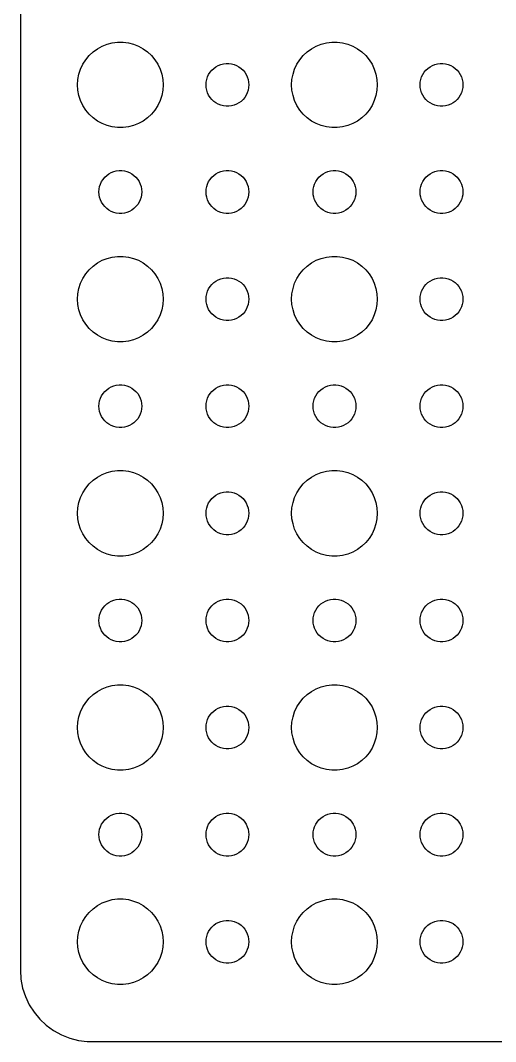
# Model space of a CAD drawing. Extents: x -74 to 74, y -74 to 74.
# Drawn here: x -74.5 to -41.2, y -74.5 to -3 of the extents above; entities that cross this region are included whole.
import ezdxf

# ---------------------------------------------------------------- set-up
doc = ezdxf.new("R2010")
doc.units = 0
doc.layers.get('0').update_dxf_attribs({"linetype": 'CONTINUOUS'})

msp = doc.modelspace()

# ---------------------------------------------------------------- linework, layer by layer
msp.add_lwpolyline([(-74.5, 69.5), (-74.5, -69.5), (-74.4606, -70.1267), (-74.3429, -70.7434), (-74.1489, -71.3406), (-73.8815, -71.9088), (-73.5451, -72.4389), (-73.1448, -72.9227), (-72.6871, -73.3526), (-72.1791, -73.7216), (-71.6289, -74.0241), (-71.0451, -74.2553), (-70.4369, -74.4114), (-69.814, -74.4901), (69.814, -74.4901)])
for points in [[(-67.6884, -10.4941), (-68.0621, -10.4469), (-68.4271, -10.3532), (-68.7773, -10.2145), (-69.1075, -10.033), (-69.4123, -9.81154), (-69.6869, -9.55364), (-69.9271, -9.26336), (-70.1289, -8.94526), (-70.2893, -8.60437), (-70.4057, -8.24607), (-70.4763, -7.876), (-70.5, -7.5), (-70.4763, -7.124), (-70.4057, -6.75393), (-70.2893, -6.39563), (-70.1289, -6.05474), (-69.9271, -5.73664), (-69.6869, -5.44636), (-69.4123, -5.18846), (-69.1075, -4.96702), (-68.7773, -4.78552), (-68.4271, -4.64683), (-68.0621, -4.55314), (-67.6884, -4.50592), (-67.3116, -4.50592), (-66.9379, -4.55314), (-66.5729, -4.64683), (-66.2227, -4.78552), (-65.8925, -4.96702), (-65.5877, -5.18846), (-65.3131, -5.44636), (-65.0729, -5.73664), (-64.8711, -6.05474), (-64.7107, -6.39563), (-64.5943, -6.75393), (-64.5237, -7.124), (-64.5, -7.5), (-64.5237, -7.876), (-64.5943, -8.24607), (-64.7107, -8.60437), (-64.8711, -8.94526), (-65.0729, -9.26336), (-65.3131, -9.55364), (-65.5877, -9.81154), (-65.8925, -10.033), (-66.2227, -10.2145), (-66.5729, -10.3532), (-66.9379, -10.4469), (-67.3116, -10.4941)], [(-52.6884, -10.4941), (-53.0621, -10.4469), (-53.4271, -10.3532), (-53.7773, -10.2145), (-54.1075, -10.033), (-54.4123, -9.81154), (-54.6869, -9.55364), (-54.9271, -9.26336), (-55.1289, -8.94526), (-55.2893, -8.60437), (-55.4057, -8.24607), (-55.4763, -7.876), (-55.5, -7.5), (-55.4763, -7.124), (-55.4057, -6.75393), (-55.2893, -6.39563), (-55.1289, -6.05474), (-54.9271, -5.73664), (-54.6869, -5.44636), (-54.4123, -5.18846), (-54.1075, -4.96702), (-53.7773, -4.78552), (-53.4271, -4.64683), (-53.0621, -4.55314), (-52.6884, -4.50592), (-52.3116, -4.50592), (-51.9379, -4.55314), (-51.5729, -4.64683), (-51.2227, -4.78552), (-50.8925, -4.96702), (-50.5877, -5.18846), (-50.3131, -5.44636), (-50.0729, -5.73664), (-49.8711, -6.05474), (-49.7107, -6.39563), (-49.5943, -6.75393), (-49.5237, -7.124), (-49.5, -7.5), (-49.5237, -7.876), (-49.5943, -8.24607), (-49.7107, -8.60437), (-49.8711, -8.94526), (-50.0729, -9.26336), (-50.3131, -9.55364), (-50.5877, -9.81154), (-50.8925, -10.033), (-51.2227, -10.2145), (-51.5729, -10.3532), (-51.9379, -10.4469), (-52.3116, -10.4941)], [(-60.0942, -8.99704), (-60.2811, -8.97343), (-60.4635, -8.92658), (-60.6387, -8.85724), (-60.8037, -8.76649), (-60.9561, -8.65577), (-61.0935, -8.52682), (-61.2135, -8.38168), (-61.3145, -8.22263), (-61.3947, -8.05219), (-61.4529, -7.87303), (-61.4882, -7.688), (-61.5, -7.5), (-61.4882, -7.312), (-61.4529, -7.12697), (-61.3947, -6.94781), (-61.3145, -6.77737), (-61.2135, -6.61832), (-61.0935, -6.47318), (-60.9561, -6.34423), (-60.8037, -6.23351), (-60.6387, -6.14276), (-60.4635, -6.07342), (-60.2811, -6.02657), (-60.0942, -6.00296), (-59.9058, -6.00296), (-59.7189, -6.02657), (-59.5365, -6.07342), (-59.3613, -6.14276), (-59.1963, -6.23351), (-59.0439, -6.34423), (-58.9065, -6.47318), (-58.7865, -6.61832), (-58.6855, -6.77737), (-58.6053, -6.94781), (-58.5471, -7.12697), (-58.5118, -7.312), (-58.5, -7.5), (-58.5118, -7.688), (-58.5471, -7.87303), (-58.6053, -8.05219), (-58.6855, -8.22263), (-58.7865, -8.38168), (-58.9065, -8.52682), (-59.0439, -8.65577), (-59.1963, -8.76649), (-59.3613, -8.85724), (-59.5365, -8.92658), (-59.7189, -8.97343), (-59.9058, -8.99704)], [(-45.0942, -8.99704), (-45.2811, -8.97343), (-45.4635, -8.92658), (-45.6387, -8.85724), (-45.8037, -8.76649), (-45.9561, -8.65577), (-46.0935, -8.52682), (-46.2135, -8.38168), (-46.3145, -8.22263), (-46.3947, -8.05219), (-46.4529, -7.87303), (-46.4882, -7.688), (-46.5, -7.5), (-46.4882, -7.312), (-46.4529, -7.12697), (-46.3947, -6.94781), (-46.3145, -6.77737), (-46.2135, -6.61832), (-46.0935, -6.47318), (-45.9561, -6.34423), (-45.8037, -6.23351), (-45.6387, -6.14276), (-45.4635, -6.07342), (-45.2811, -6.02657), (-45.0942, -6.00296), (-44.9058, -6.00296), (-44.7189, -6.02657), (-44.5365, -6.07342), (-44.3613, -6.14276), (-44.1963, -6.23351), (-44.0439, -6.34423), (-43.9065, -6.47318), (-43.7865, -6.61832), (-43.6855, -6.77737), (-43.6053, -6.94781), (-43.5471, -7.12697), (-43.5118, -7.312), (-43.5, -7.5), (-43.5118, -7.688), (-43.5471, -7.87303), (-43.6053, -8.05219), (-43.6855, -8.22263), (-43.7865, -8.38168), (-43.9065, -8.52682), (-44.0439, -8.65577), (-44.1963, -8.76649), (-44.3613, -8.85724), (-44.5365, -8.92658), (-44.7189, -8.97343), (-44.9058, -8.99704)], [(-67.5942, -16.497), (-67.7811, -16.4734), (-67.9635, -16.4266), (-68.1387, -16.3572), (-68.3037, -16.2665), (-68.4561, -16.1558), (-68.5935, -16.0268), (-68.7135, -15.8817), (-68.8145, -15.7226), (-68.8947, -15.5522), (-68.9529, -15.373), (-68.9882, -15.188), (-69, -15), (-68.9882, -14.812), (-68.9529, -14.627), (-68.8947, -14.4478), (-68.8145, -14.2774), (-68.7135, -14.1183), (-68.5935, -13.9732), (-68.4561, -13.8442), (-68.3037, -13.7335), (-68.1387, -13.6428), (-67.9635, -13.5734), (-67.7811, -13.5266), (-67.5942, -13.503), (-67.4058, -13.503), (-67.2189, -13.5266), (-67.0365, -13.5734), (-66.8613, -13.6428), (-66.6963, -13.7335), (-66.5439, -13.8442), (-66.4065, -13.9732), (-66.2865, -14.1183), (-66.1855, -14.2774), (-66.1053, -14.4478), (-66.0471, -14.627), (-66.0118, -14.812), (-66, -15), (-66.0118, -15.188), (-66.0471, -15.373), (-66.1053, -15.5522), (-66.1855, -15.7226), (-66.2865, -15.8817), (-66.4065, -16.0268), (-66.5439, -16.1558), (-66.6963, -16.2665), (-66.8613, -16.3572), (-67.0365, -16.4266), (-67.2189, -16.4734), (-67.4058, -16.497)], [(-60.0942, -16.497), (-60.2811, -16.4734), (-60.4635, -16.4266), (-60.6387, -16.3572), (-60.8037, -16.2665), (-60.9561, -16.1558), (-61.0935, -16.0268), (-61.2135, -15.8817), (-61.3145, -15.7226), (-61.3947, -15.5522), (-61.4529, -15.373), (-61.4882, -15.188), (-61.5, -15), (-61.4882, -14.812), (-61.4529, -14.627), (-61.3947, -14.4478), (-61.3145, -14.2774), (-61.2135, -14.1183), (-61.0935, -13.9732), (-60.9561, -13.8442), (-60.8037, -13.7335), (-60.6387, -13.6428), (-60.4635, -13.5734), (-60.2811, -13.5266), (-60.0942, -13.503), (-59.9058, -13.503), (-59.7189, -13.5266), (-59.5365, -13.5734), (-59.3613, -13.6428), (-59.1963, -13.7335), (-59.0439, -13.8442), (-58.9065, -13.9732), (-58.7865, -14.1183), (-58.6855, -14.2774), (-58.6053, -14.4478), (-58.5471, -14.627), (-58.5118, -14.812), (-58.5, -15), (-58.5118, -15.188), (-58.5471, -15.373), (-58.6053, -15.5522), (-58.6855, -15.7226), (-58.7865, -15.8817), (-58.9065, -16.0268), (-59.0439, -16.1558), (-59.1963, -16.2665), (-59.3613, -16.3572), (-59.5365, -16.4266), (-59.7189, -16.4734), (-59.9058, -16.497)], [(-52.5942, -16.497), (-52.7811, -16.4734), (-52.9635, -16.4266), (-53.1387, -16.3572), (-53.3037, -16.2665), (-53.4561, -16.1558), (-53.5935, -16.0268), (-53.7135, -15.8817), (-53.8145, -15.7226), (-53.8947, -15.5522), (-53.9529, -15.373), (-53.9882, -15.188), (-54, -15), (-53.9882, -14.812), (-53.9529, -14.627), (-53.8947, -14.4478), (-53.8145, -14.2774), (-53.7135, -14.1183), (-53.5935, -13.9732), (-53.4561, -13.8442), (-53.3037, -13.7335), (-53.1387, -13.6428), (-52.9635, -13.5734), (-52.7811, -13.5266), (-52.5942, -13.503), (-52.4058, -13.503), (-52.2189, -13.5266), (-52.0365, -13.5734), (-51.8613, -13.6428), (-51.6963, -13.7335), (-51.5439, -13.8442), (-51.4065, -13.9732), (-51.2865, -14.1183), (-51.1855, -14.2774), (-51.1053, -14.4478), (-51.0471, -14.627), (-51.0118, -14.812), (-51, -15), (-51.0118, -15.188), (-51.0471, -15.373), (-51.1053, -15.5522), (-51.1855, -15.7226), (-51.2865, -15.8817), (-51.4065, -16.0268), (-51.5439, -16.1558), (-51.6963, -16.2665), (-51.8613, -16.3572), (-52.0365, -16.4266), (-52.2189, -16.4734), (-52.4058, -16.497)], [(-45.0942, -16.497), (-45.2811, -16.4734), (-45.4635, -16.4266), (-45.6387, -16.3572), (-45.8037, -16.2665), (-45.9561, -16.1558), (-46.0935, -16.0268), (-46.2135, -15.8817), (-46.3145, -15.7226), (-46.3947, -15.5522), (-46.4529, -15.373), (-46.4882, -15.188), (-46.5, -15), (-46.4882, -14.812), (-46.4529, -14.627), (-46.3947, -14.4478), (-46.3145, -14.2774), (-46.2135, -14.1183), (-46.0935, -13.9732), (-45.9561, -13.8442), (-45.8037, -13.7335), (-45.6387, -13.6428), (-45.4635, -13.5734), (-45.2811, -13.5266), (-45.0942, -13.503), (-44.9058, -13.503), (-44.7189, -13.5266), (-44.5365, -13.5734), (-44.3613, -13.6428), (-44.1963, -13.7335), (-44.0439, -13.8442), (-43.9065, -13.9732), (-43.7865, -14.1183), (-43.6855, -14.2774), (-43.6053, -14.4478), (-43.5471, -14.627), (-43.5118, -14.812), (-43.5, -15), (-43.5118, -15.188), (-43.5471, -15.373), (-43.6053, -15.5522), (-43.6855, -15.7226), (-43.7865, -15.8817), (-43.9065, -16.0268), (-44.0439, -16.1558), (-44.1963, -16.2665), (-44.3613, -16.3572), (-44.5365, -16.4266), (-44.7189, -16.4734), (-44.9058, -16.497)], [(-67.6884, -25.4941), (-68.0621, -25.4469), (-68.4271, -25.3532), (-68.7773, -25.2145), (-69.1075, -25.033), (-69.4123, -24.8115), (-69.6869, -24.5536), (-69.9271, -24.2634), (-70.1289, -23.9453), (-70.2893, -23.6044), (-70.4057, -23.2461), (-70.4763, -22.876), (-70.5, -22.5), (-70.4763, -22.124), (-70.4057, -21.7539), (-70.2893, -21.3956), (-70.1289, -21.0547), (-69.9271, -20.7366), (-69.6869, -20.4464), (-69.4123, -20.1885), (-69.1075, -19.967), (-68.7773, -19.7855), (-68.4271, -19.6468), (-68.0621, -19.5531), (-67.6884, -19.5059), (-67.3116, -19.5059), (-66.9379, -19.5531), (-66.5729, -19.6468), (-66.2227, -19.7855), (-65.8925, -19.967), (-65.5877, -20.1885), (-65.3131, -20.4464), (-65.0729, -20.7366), (-64.8711, -21.0547), (-64.7107, -21.3956), (-64.5943, -21.7539), (-64.5237, -22.124), (-64.5, -22.5), (-64.5237, -22.876), (-64.5943, -23.2461), (-64.7107, -23.6044), (-64.8711, -23.9453), (-65.0729, -24.2634), (-65.3131, -24.5536), (-65.5877, -24.8115), (-65.8925, -25.033), (-66.2227, -25.2145), (-66.5729, -25.3532), (-66.9379, -25.4469), (-67.3116, -25.4941)], [(-52.6884, -25.4941), (-53.0621, -25.4469), (-53.4271, -25.3532), (-53.7773, -25.2145), (-54.1075, -25.033), (-54.4123, -24.8115), (-54.6869, -24.5536), (-54.9271, -24.2634), (-55.1289, -23.9453), (-55.2893, -23.6044), (-55.4057, -23.2461), (-55.4763, -22.876), (-55.5, -22.5), (-55.4763, -22.124), (-55.4057, -21.7539), (-55.2893, -21.3956), (-55.1289, -21.0547), (-54.9271, -20.7366), (-54.6869, -20.4464), (-54.4123, -20.1885), (-54.1075, -19.967), (-53.7773, -19.7855), (-53.4271, -19.6468), (-53.0621, -19.5531), (-52.6884, -19.5059), (-52.3116, -19.5059), (-51.9379, -19.5531), (-51.5729, -19.6468), (-51.2227, -19.7855), (-50.8925, -19.967), (-50.5877, -20.1885), (-50.3131, -20.4464), (-50.0729, -20.7366), (-49.8711, -21.0547), (-49.7107, -21.3956), (-49.5943, -21.7539), (-49.5237, -22.124), (-49.5, -22.5), (-49.5237, -22.876), (-49.5943, -23.2461), (-49.7107, -23.6044), (-49.8711, -23.9453), (-50.0729, -24.2634), (-50.3131, -24.5536), (-50.5877, -24.8115), (-50.8925, -25.033), (-51.2227, -25.2145), (-51.5729, -25.3532), (-51.9379, -25.4469), (-52.3116, -25.4941)], [(-60.0942, -23.997), (-60.2811, -23.9734), (-60.4635, -23.9266), (-60.6387, -23.8572), (-60.8037, -23.7665), (-60.9561, -23.6558), (-61.0935, -23.5268), (-61.2135, -23.3817), (-61.3145, -23.2226), (-61.3947, -23.0522), (-61.4529, -22.873), (-61.4882, -22.688), (-61.5, -22.5), (-61.4882, -22.312), (-61.4529, -22.127), (-61.3947, -21.9478), (-61.3145, -21.7774), (-61.2135, -21.6183), (-61.0935, -21.4732), (-60.9561, -21.3442), (-60.8037, -21.2335), (-60.6387, -21.1428), (-60.4635, -21.0734), (-60.2811, -21.0266), (-60.0942, -21.003), (-59.9058, -21.003), (-59.7189, -21.0266), (-59.5365, -21.0734), (-59.3613, -21.1428), (-59.1963, -21.2335), (-59.0439, -21.3442), (-58.9065, -21.4732), (-58.7865, -21.6183), (-58.6855, -21.7774), (-58.6053, -21.9478), (-58.5471, -22.127), (-58.5118, -22.312), (-58.5, -22.5), (-58.5118, -22.688), (-58.5471, -22.873), (-58.6053, -23.0522), (-58.6855, -23.2226), (-58.7865, -23.3817), (-58.9065, -23.5268), (-59.0439, -23.6558), (-59.1963, -23.7665), (-59.3613, -23.8572), (-59.5365, -23.9266), (-59.7189, -23.9734), (-59.9058, -23.997)], [(-45.0942, -23.997), (-45.2811, -23.9734), (-45.4635, -23.9266), (-45.6387, -23.8572), (-45.8037, -23.7665), (-45.9561, -23.6558), (-46.0935, -23.5268), (-46.2135, -23.3817), (-46.3145, -23.2226), (-46.3947, -23.0522), (-46.4529, -22.873), (-46.4882, -22.688), (-46.5, -22.5), (-46.4882, -22.312), (-46.4529, -22.127), (-46.3947, -21.9478), (-46.3145, -21.7774), (-46.2135, -21.6183), (-46.0935, -21.4732), (-45.9561, -21.3442), (-45.8037, -21.2335), (-45.6387, -21.1428), (-45.4635, -21.0734), (-45.2811, -21.0266), (-45.0942, -21.003), (-44.9058, -21.003), (-44.7189, -21.0266), (-44.5365, -21.0734), (-44.3613, -21.1428), (-44.1963, -21.2335), (-44.0439, -21.3442), (-43.9065, -21.4732), (-43.7865, -21.6183), (-43.6855, -21.7774), (-43.6053, -21.9478), (-43.5471, -22.127), (-43.5118, -22.312), (-43.5, -22.5), (-43.5118, -22.688), (-43.5471, -22.873), (-43.6053, -23.0522), (-43.6855, -23.2226), (-43.7865, -23.3817), (-43.9065, -23.5268), (-44.0439, -23.6558), (-44.1963, -23.7665), (-44.3613, -23.8572), (-44.5365, -23.9266), (-44.7189, -23.9734), (-44.9058, -23.997)], [(-67.5942, -31.497), (-67.7811, -31.4734), (-67.9635, -31.4266), (-68.1387, -31.3572), (-68.3037, -31.2665), (-68.4561, -31.1558), (-68.5935, -31.0268), (-68.7135, -30.8817), (-68.8145, -30.7226), (-68.8947, -30.5522), (-68.9529, -30.373), (-68.9882, -30.188), (-69, -30), (-68.9882, -29.812), (-68.9529, -29.627), (-68.8947, -29.4478), (-68.8145, -29.2774), (-68.7135, -29.1183), (-68.5935, -28.9732), (-68.4561, -28.8442), (-68.3037, -28.7335), (-68.1387, -28.6428), (-67.9635, -28.5734), (-67.7811, -28.5266), (-67.5942, -28.503), (-67.4058, -28.503), (-67.2189, -28.5266), (-67.0365, -28.5734), (-66.8613, -28.6428), (-66.6963, -28.7335), (-66.5439, -28.8442), (-66.4065, -28.9732), (-66.2865, -29.1183), (-66.1855, -29.2774), (-66.1053, -29.4478), (-66.0471, -29.627), (-66.0118, -29.812), (-66, -30), (-66.0118, -30.188), (-66.0471, -30.373), (-66.1053, -30.5522), (-66.1855, -30.7226), (-66.2865, -30.8817), (-66.4065, -31.0268), (-66.5439, -31.1558), (-66.6963, -31.2665), (-66.8613, -31.3572), (-67.0365, -31.4266), (-67.2189, -31.4734), (-67.4058, -31.497)], [(-60.0942, -31.497), (-60.2811, -31.4734), (-60.4635, -31.4266), (-60.6387, -31.3572), (-60.8037, -31.2665), (-60.9561, -31.1558), (-61.0935, -31.0268), (-61.2135, -30.8817), (-61.3145, -30.7226), (-61.3947, -30.5522), (-61.4529, -30.373), (-61.4882, -30.188), (-61.5, -30), (-61.4882, -29.812), (-61.4529, -29.627), (-61.3947, -29.4478), (-61.3145, -29.2774), (-61.2135, -29.1183), (-61.0935, -28.9732), (-60.9561, -28.8442), (-60.8037, -28.7335), (-60.6387, -28.6428), (-60.4635, -28.5734), (-60.2811, -28.5266), (-60.0942, -28.503), (-59.9058, -28.503), (-59.7189, -28.5266), (-59.5365, -28.5734), (-59.3613, -28.6428), (-59.1963, -28.7335), (-59.0439, -28.8442), (-58.9065, -28.9732), (-58.7865, -29.1183), (-58.6855, -29.2774), (-58.6053, -29.4478), (-58.5471, -29.627), (-58.5118, -29.812), (-58.5, -30), (-58.5118, -30.188), (-58.5471, -30.373), (-58.6053, -30.5522), (-58.6855, -30.7226), (-58.7865, -30.8817), (-58.9065, -31.0268), (-59.0439, -31.1558), (-59.1963, -31.2665), (-59.3613, -31.3572), (-59.5365, -31.4266), (-59.7189, -31.4734), (-59.9058, -31.497)], [(-52.5942, -31.497), (-52.7811, -31.4734), (-52.9635, -31.4266), (-53.1387, -31.3572), (-53.3037, -31.2665), (-53.4561, -31.1558), (-53.5935, -31.0268), (-53.7135, -30.8817), (-53.8145, -30.7226), (-53.8947, -30.5522), (-53.9529, -30.373), (-53.9882, -30.188), (-54, -30), (-53.9882, -29.812), (-53.9529, -29.627), (-53.8947, -29.4478), (-53.8145, -29.2774), (-53.7135, -29.1183), (-53.5935, -28.9732), (-53.4561, -28.8442), (-53.3037, -28.7335), (-53.1387, -28.6428), (-52.9635, -28.5734), (-52.7811, -28.5266), (-52.5942, -28.503), (-52.4058, -28.503), (-52.2189, -28.5266), (-52.0365, -28.5734), (-51.8613, -28.6428), (-51.6963, -28.7335), (-51.5439, -28.8442), (-51.4065, -28.9732), (-51.2865, -29.1183), (-51.1855, -29.2774), (-51.1053, -29.4478), (-51.0471, -29.627), (-51.0118, -29.812), (-51, -30), (-51.0118, -30.188), (-51.0471, -30.373), (-51.1053, -30.5522), (-51.1855, -30.7226), (-51.2865, -30.8817), (-51.4065, -31.0268), (-51.5439, -31.1558), (-51.6963, -31.2665), (-51.8613, -31.3572), (-52.0365, -31.4266), (-52.2189, -31.4734), (-52.4058, -31.497)], [(-45.0942, -31.497), (-45.2811, -31.4734), (-45.4635, -31.4266), (-45.6387, -31.3572), (-45.8037, -31.2665), (-45.9561, -31.1558), (-46.0935, -31.0268), (-46.2135, -30.8817), (-46.3145, -30.7226), (-46.3947, -30.5522), (-46.4529, -30.373), (-46.4882, -30.188), (-46.5, -30), (-46.4882, -29.812), (-46.4529, -29.627), (-46.3947, -29.4478), (-46.3145, -29.2774), (-46.2135, -29.1183), (-46.0935, -28.9732), (-45.9561, -28.8442), (-45.8037, -28.7335), (-45.6387, -28.6428), (-45.4635, -28.5734), (-45.2811, -28.5266), (-45.0942, -28.503), (-44.9058, -28.503), (-44.7189, -28.5266), (-44.5365, -28.5734), (-44.3613, -28.6428), (-44.1963, -28.7335), (-44.0439, -28.8442), (-43.9065, -28.9732), (-43.7865, -29.1183), (-43.6855, -29.2774), (-43.6053, -29.4478), (-43.5471, -29.627), (-43.5118, -29.812), (-43.5, -30), (-43.5118, -30.188), (-43.5471, -30.373), (-43.6053, -30.5522), (-43.6855, -30.7226), (-43.7865, -30.8817), (-43.9065, -31.0268), (-44.0439, -31.1558), (-44.1963, -31.2665), (-44.3613, -31.3572), (-44.5365, -31.4266), (-44.7189, -31.4734), (-44.9058, -31.497)], [(-67.6884, -40.4941), (-68.0621, -40.4469), (-68.4271, -40.3532), (-68.7773, -40.2145), (-69.1075, -40.033), (-69.4123, -39.8115), (-69.6869, -39.5536), (-69.9271, -39.2634), (-70.1289, -38.9453), (-70.2893, -38.6044), (-70.4057, -38.2461), (-70.4763, -37.876), (-70.5, -37.5), (-70.4763, -37.124), (-70.4057, -36.7539), (-70.2893, -36.3956), (-70.1289, -36.0547), (-69.9271, -35.7366), (-69.6869, -35.4464), (-69.4123, -35.1885), (-69.1075, -34.967), (-68.7773, -34.7855), (-68.4271, -34.6468), (-68.0621, -34.5531), (-67.6884, -34.5059), (-67.3116, -34.5059), (-66.9379, -34.5531), (-66.5729, -34.6468), (-66.2227, -34.7855), (-65.8925, -34.967), (-65.5877, -35.1885), (-65.3131, -35.4464), (-65.0729, -35.7366), (-64.8711, -36.0547), (-64.7107, -36.3956), (-64.5943, -36.7539), (-64.5237, -37.124), (-64.5, -37.5), (-64.5237, -37.876), (-64.5943, -38.2461), (-64.7107, -38.6044), (-64.8711, -38.9453), (-65.0729, -39.2634), (-65.3131, -39.5536), (-65.5877, -39.8115), (-65.8925, -40.033), (-66.2227, -40.2145), (-66.5729, -40.3532), (-66.9379, -40.4469), (-67.3116, -40.4941)], [(-52.6884, -40.4941), (-53.0621, -40.4469), (-53.4271, -40.3532), (-53.7773, -40.2145), (-54.1075, -40.033), (-54.4123, -39.8115), (-54.6869, -39.5536), (-54.9271, -39.2634), (-55.1289, -38.9453), (-55.2893, -38.6044), (-55.4057, -38.2461), (-55.4763, -37.876), (-55.5, -37.5), (-55.4763, -37.124), (-55.4057, -36.7539), (-55.2893, -36.3956), (-55.1289, -36.0547), (-54.9271, -35.7366), (-54.6869, -35.4464), (-54.4123, -35.1885), (-54.1075, -34.967), (-53.7773, -34.7855), (-53.4271, -34.6468), (-53.0621, -34.5531), (-52.6884, -34.5059), (-52.3116, -34.5059), (-51.9379, -34.5531), (-51.5729, -34.6468), (-51.2227, -34.7855), (-50.8925, -34.967), (-50.5877, -35.1885), (-50.3131, -35.4464), (-50.0729, -35.7366), (-49.8711, -36.0547), (-49.7107, -36.3956), (-49.5943, -36.7539), (-49.5237, -37.124), (-49.5, -37.5), (-49.5237, -37.876), (-49.5943, -38.2461), (-49.7107, -38.6044), (-49.8711, -38.9453), (-50.0729, -39.2634), (-50.3131, -39.5536), (-50.5877, -39.8115), (-50.8925, -40.033), (-51.2227, -40.2145), (-51.5729, -40.3532), (-51.9379, -40.4469), (-52.3116, -40.4941)], [(-60.0942, -38.997), (-60.2811, -38.9734), (-60.4635, -38.9266), (-60.6387, -38.8572), (-60.8037, -38.7665), (-60.9561, -38.6558), (-61.0935, -38.5268), (-61.2135, -38.3817), (-61.3145, -38.2226), (-61.3947, -38.0522), (-61.4529, -37.873), (-61.4882, -37.688), (-61.5, -37.5), (-61.4882, -37.312), (-61.4529, -37.127), (-61.3947, -36.9478), (-61.3145, -36.7774), (-61.2135, -36.6183), (-61.0935, -36.4732), (-60.9561, -36.3442), (-60.8037, -36.2335), (-60.6387, -36.1428), (-60.4635, -36.0734), (-60.2811, -36.0266), (-60.0942, -36.003), (-59.9058, -36.003), (-59.7189, -36.0266), (-59.5365, -36.0734), (-59.3613, -36.1428), (-59.1963, -36.2335), (-59.0439, -36.3442), (-58.9065, -36.4732), (-58.7865, -36.6183), (-58.6855, -36.7774), (-58.6053, -36.9478), (-58.5471, -37.127), (-58.5118, -37.312), (-58.5, -37.5), (-58.5118, -37.688), (-58.5471, -37.873), (-58.6053, -38.0522), (-58.6855, -38.2226), (-58.7865, -38.3817), (-58.9065, -38.5268), (-59.0439, -38.6558), (-59.1963, -38.7665), (-59.3613, -38.8572), (-59.5365, -38.9266), (-59.7189, -38.9734), (-59.9058, -38.997)], [(-45.0942, -38.997), (-45.2811, -38.9734), (-45.4635, -38.9266), (-45.6387, -38.8572), (-45.8037, -38.7665), (-45.9561, -38.6558), (-46.0935, -38.5268), (-46.2135, -38.3817), (-46.3145, -38.2226), (-46.3947, -38.0522), (-46.4529, -37.873), (-46.4882, -37.688), (-46.5, -37.5), (-46.4882, -37.312), (-46.4529, -37.127), (-46.3947, -36.9478), (-46.3145, -36.7774), (-46.2135, -36.6183), (-46.0935, -36.4732), (-45.9561, -36.3442), (-45.8037, -36.2335), (-45.6387, -36.1428), (-45.4635, -36.0734), (-45.2811, -36.0266), (-45.0942, -36.003), (-44.9058, -36.003), (-44.7189, -36.0266), (-44.5365, -36.0734), (-44.3613, -36.1428), (-44.1963, -36.2335), (-44.0439, -36.3442), (-43.9065, -36.4732), (-43.7865, -36.6183), (-43.6855, -36.7774), (-43.6053, -36.9478), (-43.5471, -37.127), (-43.5118, -37.312), (-43.5, -37.5), (-43.5118, -37.688), (-43.5471, -37.873), (-43.6053, -38.0522), (-43.6855, -38.2226), (-43.7865, -38.3817), (-43.9065, -38.5268), (-44.0439, -38.6558), (-44.1963, -38.7665), (-44.3613, -38.8572), (-44.5365, -38.9266), (-44.7189, -38.9734), (-44.9058, -38.997)], [(-67.5942, -46.497), (-67.7811, -46.4734), (-67.9635, -46.4266), (-68.1387, -46.3572), (-68.3037, -46.2665), (-68.4561, -46.1558), (-68.5935, -46.0268), (-68.7135, -45.8817), (-68.8145, -45.7226), (-68.8947, -45.5522), (-68.9529, -45.373), (-68.9882, -45.188), (-69, -45), (-68.9882, -44.812), (-68.9529, -44.627), (-68.8947, -44.4478), (-68.8145, -44.2774), (-68.7135, -44.1183), (-68.5935, -43.9732), (-68.4561, -43.8442), (-68.3037, -43.7335), (-68.1387, -43.6428), (-67.9635, -43.5734), (-67.7811, -43.5266), (-67.5942, -43.503), (-67.4058, -43.503), (-67.2189, -43.5266), (-67.0365, -43.5734), (-66.8613, -43.6428), (-66.6963, -43.7335), (-66.5439, -43.8442), (-66.4065, -43.9732), (-66.2865, -44.1183), (-66.1855, -44.2774), (-66.1053, -44.4478), (-66.0471, -44.627), (-66.0118, -44.812), (-66, -45), (-66.0118, -45.188), (-66.0471, -45.373), (-66.1053, -45.5522), (-66.1855, -45.7226), (-66.2865, -45.8817), (-66.4065, -46.0268), (-66.5439, -46.1558), (-66.6963, -46.2665), (-66.8613, -46.3572), (-67.0365, -46.4266), (-67.2189, -46.4734), (-67.4058, -46.497)], [(-60.0942, -46.497), (-60.2811, -46.4734), (-60.4635, -46.4266), (-60.6387, -46.3572), (-60.8037, -46.2665), (-60.9561, -46.1558), (-61.0935, -46.0268), (-61.2135, -45.8817), (-61.3145, -45.7226), (-61.3947, -45.5522), (-61.4529, -45.373), (-61.4882, -45.188), (-61.5, -45), (-61.4882, -44.812), (-61.4529, -44.627), (-61.3947, -44.4478), (-61.3145, -44.2774), (-61.2135, -44.1183), (-61.0935, -43.9732), (-60.9561, -43.8442), (-60.8037, -43.7335), (-60.6387, -43.6428), (-60.4635, -43.5734), (-60.2811, -43.5266), (-60.0942, -43.503), (-59.9058, -43.503), (-59.7189, -43.5266), (-59.5365, -43.5734), (-59.3613, -43.6428), (-59.1963, -43.7335), (-59.0439, -43.8442), (-58.9065, -43.9732), (-58.7865, -44.1183), (-58.6855, -44.2774), (-58.6053, -44.4478), (-58.5471, -44.627), (-58.5118, -44.812), (-58.5, -45), (-58.5118, -45.188), (-58.5471, -45.373), (-58.6053, -45.5522), (-58.6855, -45.7226), (-58.7865, -45.8817), (-58.9065, -46.0268), (-59.0439, -46.1558), (-59.1963, -46.2665), (-59.3613, -46.3572), (-59.5365, -46.4266), (-59.7189, -46.4734), (-59.9058, -46.497)], [(-52.5942, -46.497), (-52.7811, -46.4734), (-52.9635, -46.4266), (-53.1387, -46.3572), (-53.3037, -46.2665), (-53.4561, -46.1558), (-53.5935, -46.0268), (-53.7135, -45.8817), (-53.8145, -45.7226), (-53.8947, -45.5522), (-53.9529, -45.373), (-53.9882, -45.188), (-54, -45), (-53.9882, -44.812), (-53.9529, -44.627), (-53.8947, -44.4478), (-53.8145, -44.2774), (-53.7135, -44.1183), (-53.5935, -43.9732), (-53.4561, -43.8442), (-53.3037, -43.7335), (-53.1387, -43.6428), (-52.9635, -43.5734), (-52.7811, -43.5266), (-52.5942, -43.503), (-52.4058, -43.503), (-52.2189, -43.5266), (-52.0365, -43.5734), (-51.8613, -43.6428), (-51.6963, -43.7335), (-51.5439, -43.8442), (-51.4065, -43.9732), (-51.2865, -44.1183), (-51.1855, -44.2774), (-51.1053, -44.4478), (-51.0471, -44.627), (-51.0118, -44.812), (-51, -45), (-51.0118, -45.188), (-51.0471, -45.373), (-51.1053, -45.5522), (-51.1855, -45.7226), (-51.2865, -45.8817), (-51.4065, -46.0268), (-51.5439, -46.1558), (-51.6963, -46.2665), (-51.8613, -46.3572), (-52.0365, -46.4266), (-52.2189, -46.4734), (-52.4058, -46.497)], [(-45.0942, -46.497), (-45.2811, -46.4734), (-45.4635, -46.4266), (-45.6387, -46.3572), (-45.8037, -46.2665), (-45.9561, -46.1558), (-46.0935, -46.0268), (-46.2135, -45.8817), (-46.3145, -45.7226), (-46.3947, -45.5522), (-46.4529, -45.373), (-46.4882, -45.188), (-46.5, -45), (-46.4882, -44.812), (-46.4529, -44.627), (-46.3947, -44.4478), (-46.3145, -44.2774), (-46.2135, -44.1183), (-46.0935, -43.9732), (-45.9561, -43.8442), (-45.8037, -43.7335), (-45.6387, -43.6428), (-45.4635, -43.5734), (-45.2811, -43.5266), (-45.0942, -43.503), (-44.9058, -43.503), (-44.7189, -43.5266), (-44.5365, -43.5734), (-44.3613, -43.6428), (-44.1963, -43.7335), (-44.0439, -43.8442), (-43.9065, -43.9732), (-43.7865, -44.1183), (-43.6855, -44.2774), (-43.6053, -44.4478), (-43.5471, -44.627), (-43.5118, -44.812), (-43.5, -45), (-43.5118, -45.188), (-43.5471, -45.373), (-43.6053, -45.5522), (-43.6855, -45.7226), (-43.7865, -45.8817), (-43.9065, -46.0268), (-44.0439, -46.1558), (-44.1963, -46.2665), (-44.3613, -46.3572), (-44.5365, -46.4266), (-44.7189, -46.4734), (-44.9058, -46.497)], [(-67.6884, -55.4941), (-68.0621, -55.4469), (-68.4271, -55.3532), (-68.7773, -55.2145), (-69.1075, -55.033), (-69.4123, -54.8115), (-69.6869, -54.5536), (-69.9271, -54.2634), (-70.1289, -53.9453), (-70.2893, -53.6044), (-70.4057, -53.2461), (-70.4763, -52.876), (-70.5, -52.5), (-70.4763, -52.124), (-70.4057, -51.7539), (-70.2893, -51.3956), (-70.1289, -51.0547), (-69.9271, -50.7366), (-69.6869, -50.4464), (-69.4123, -50.1885), (-69.1075, -49.967), (-68.7773, -49.7855), (-68.4271, -49.6468), (-68.0621, -49.5531), (-67.6884, -49.5059), (-67.3116, -49.5059), (-66.9379, -49.5531), (-66.5729, -49.6468), (-66.2227, -49.7855), (-65.8925, -49.967), (-65.5877, -50.1885), (-65.3131, -50.4464), (-65.0729, -50.7366), (-64.8711, -51.0547), (-64.7107, -51.3956), (-64.5943, -51.7539), (-64.5237, -52.124), (-64.5, -52.5), (-64.5237, -52.876), (-64.5943, -53.2461), (-64.7107, -53.6044), (-64.8711, -53.9453), (-65.0729, -54.2634), (-65.3131, -54.5536), (-65.5877, -54.8115), (-65.8925, -55.033), (-66.2227, -55.2145), (-66.5729, -55.3532), (-66.9379, -55.4469), (-67.3116, -55.4941)], [(-52.6884, -55.4941), (-53.0621, -55.4469), (-53.4271, -55.3532), (-53.7773, -55.2145), (-54.1075, -55.033), (-54.4123, -54.8115), (-54.6869, -54.5536), (-54.9271, -54.2634), (-55.1289, -53.9453), (-55.2893, -53.6044), (-55.4057, -53.2461), (-55.4763, -52.876), (-55.5, -52.5), (-55.4763, -52.124), (-55.4057, -51.7539), (-55.2893, -51.3956), (-55.1289, -51.0547), (-54.9271, -50.7366), (-54.6869, -50.4464), (-54.4123, -50.1885), (-54.1075, -49.967), (-53.7773, -49.7855), (-53.4271, -49.6468), (-53.0621, -49.5531), (-52.6884, -49.5059), (-52.3116, -49.5059), (-51.9379, -49.5531), (-51.5729, -49.6468), (-51.2227, -49.7855), (-50.8925, -49.967), (-50.5877, -50.1885), (-50.3131, -50.4464), (-50.0729, -50.7366), (-49.8711, -51.0547), (-49.7107, -51.3956), (-49.5943, -51.7539), (-49.5237, -52.124), (-49.5, -52.5), (-49.5237, -52.876), (-49.5943, -53.2461), (-49.7107, -53.6044), (-49.8711, -53.9453), (-50.0729, -54.2634), (-50.3131, -54.5536), (-50.5877, -54.8115), (-50.8925, -55.033), (-51.2227, -55.2145), (-51.5729, -55.3532), (-51.9379, -55.4469), (-52.3116, -55.4941)], [(-60.0942, -53.997), (-60.2811, -53.9734), (-60.4635, -53.9266), (-60.6387, -53.8572), (-60.8037, -53.7665), (-60.9561, -53.6558), (-61.0935, -53.5268), (-61.2135, -53.3817), (-61.3145, -53.2226), (-61.3947, -53.0522), (-61.4529, -52.873), (-61.4882, -52.688), (-61.5, -52.5), (-61.4882, -52.312), (-61.4529, -52.127), (-61.3947, -51.9478), (-61.3145, -51.7774), (-61.2135, -51.6183), (-61.0935, -51.4732), (-60.9561, -51.3442), (-60.8037, -51.2335), (-60.6387, -51.1428), (-60.4635, -51.0734), (-60.2811, -51.0266), (-60.0942, -51.003), (-59.9058, -51.003), (-59.7189, -51.0266), (-59.5365, -51.0734), (-59.3613, -51.1428), (-59.1963, -51.2335), (-59.0439, -51.3442), (-58.9065, -51.4732), (-58.7865, -51.6183), (-58.6855, -51.7774), (-58.6053, -51.9478), (-58.5471, -52.127), (-58.5118, -52.312), (-58.5, -52.5), (-58.5118, -52.688), (-58.5471, -52.873), (-58.6053, -53.0522), (-58.6855, -53.2226), (-58.7865, -53.3817), (-58.9065, -53.5268), (-59.0439, -53.6558), (-59.1963, -53.7665), (-59.3613, -53.8572), (-59.5365, -53.9266), (-59.7189, -53.9734), (-59.9058, -53.997)], [(-45.0942, -53.997), (-45.2811, -53.9734), (-45.4635, -53.9266), (-45.6387, -53.8572), (-45.8037, -53.7665), (-45.9561, -53.6558), (-46.0935, -53.5268), (-46.2135, -53.3817), (-46.3145, -53.2226), (-46.3947, -53.0522), (-46.4529, -52.873), (-46.4882, -52.688), (-46.5, -52.5), (-46.4882, -52.312), (-46.4529, -52.127), (-46.3947, -51.9478), (-46.3145, -51.7774), (-46.2135, -51.6183), (-46.0935, -51.4732), (-45.9561, -51.3442), (-45.8037, -51.2335), (-45.6387, -51.1428), (-45.4635, -51.0734), (-45.2811, -51.0266), (-45.0942, -51.003), (-44.9058, -51.003), (-44.7189, -51.0266), (-44.5365, -51.0734), (-44.3613, -51.1428), (-44.1963, -51.2335), (-44.0439, -51.3442), (-43.9065, -51.4732), (-43.7865, -51.6183), (-43.6855, -51.7774), (-43.6053, -51.9478), (-43.5471, -52.127), (-43.5118, -52.312), (-43.5, -52.5), (-43.5118, -52.688), (-43.5471, -52.873), (-43.6053, -53.0522), (-43.6855, -53.2226), (-43.7865, -53.3817), (-43.9065, -53.5268), (-44.0439, -53.6558), (-44.1963, -53.7665), (-44.3613, -53.8572), (-44.5365, -53.9266), (-44.7189, -53.9734), (-44.9058, -53.997)], [(-67.5942, -61.497), (-67.7811, -61.4734), (-67.9635, -61.4266), (-68.1387, -61.3572), (-68.3037, -61.2665), (-68.4561, -61.1558), (-68.5935, -61.0268), (-68.7135, -60.8817), (-68.8145, -60.7226), (-68.8947, -60.5522), (-68.9529, -60.373), (-68.9882, -60.188), (-69, -60), (-68.9882, -59.812), (-68.9529, -59.627), (-68.8947, -59.4478), (-68.8145, -59.2774), (-68.7135, -59.1183), (-68.5935, -58.9732), (-68.4561, -58.8442), (-68.3037, -58.7335), (-68.1387, -58.6428), (-67.9635, -58.5734), (-67.7811, -58.5266), (-67.5942, -58.503), (-67.4058, -58.503), (-67.2189, -58.5266), (-67.0365, -58.5734), (-66.8613, -58.6428), (-66.6963, -58.7335), (-66.5439, -58.8442), (-66.4065, -58.9732), (-66.2865, -59.1183), (-66.1855, -59.2774), (-66.1053, -59.4478), (-66.0471, -59.627), (-66.0118, -59.812), (-66, -60), (-66.0118, -60.188), (-66.0471, -60.373), (-66.1053, -60.5522), (-66.1855, -60.7226), (-66.2865, -60.8817), (-66.4065, -61.0268), (-66.5439, -61.1558), (-66.6963, -61.2665), (-66.8613, -61.3572), (-67.0365, -61.4266), (-67.2189, -61.4734), (-67.4058, -61.497)], [(-60.0942, -61.497), (-60.2811, -61.4734), (-60.4635, -61.4266), (-60.6387, -61.3572), (-60.8037, -61.2665), (-60.9561, -61.1558), (-61.0935, -61.0268), (-61.2135, -60.8817), (-61.3145, -60.7226), (-61.3947, -60.5522), (-61.4529, -60.373), (-61.4882, -60.188), (-61.5, -60), (-61.4882, -59.812), (-61.4529, -59.627), (-61.3947, -59.4478), (-61.3145, -59.2774), (-61.2135, -59.1183), (-61.0935, -58.9732), (-60.9561, -58.8442), (-60.8037, -58.7335), (-60.6387, -58.6428), (-60.4635, -58.5734), (-60.2811, -58.5266), (-60.0942, -58.503), (-59.9058, -58.503), (-59.7189, -58.5266), (-59.5365, -58.5734), (-59.3613, -58.6428), (-59.1963, -58.7335), (-59.0439, -58.8442), (-58.9065, -58.9732), (-58.7865, -59.1183), (-58.6855, -59.2774), (-58.6053, -59.4478), (-58.5471, -59.627), (-58.5118, -59.812), (-58.5, -60), (-58.5118, -60.188), (-58.5471, -60.373), (-58.6053, -60.5522), (-58.6855, -60.7226), (-58.7865, -60.8817), (-58.9065, -61.0268), (-59.0439, -61.1558), (-59.1963, -61.2665), (-59.3613, -61.3572), (-59.5365, -61.4266), (-59.7189, -61.4734), (-59.9058, -61.497)], [(-52.5942, -61.497), (-52.7811, -61.4734), (-52.9635, -61.4266), (-53.1387, -61.3572), (-53.3037, -61.2665), (-53.4561, -61.1558), (-53.5935, -61.0268), (-53.7135, -60.8817), (-53.8145, -60.7226), (-53.8947, -60.5522), (-53.9529, -60.373), (-53.9882, -60.188), (-54, -60), (-53.9882, -59.812), (-53.9529, -59.627), (-53.8947, -59.4478), (-53.8145, -59.2774), (-53.7135, -59.1183), (-53.5935, -58.9732), (-53.4561, -58.8442), (-53.3037, -58.7335), (-53.1387, -58.6428), (-52.9635, -58.5734), (-52.7811, -58.5266), (-52.5942, -58.503), (-52.4058, -58.503), (-52.2189, -58.5266), (-52.0365, -58.5734), (-51.8613, -58.6428), (-51.6963, -58.7335), (-51.5439, -58.8442), (-51.4065, -58.9732), (-51.2865, -59.1183), (-51.1855, -59.2774), (-51.1053, -59.4478), (-51.0471, -59.627), (-51.0118, -59.812), (-51, -60), (-51.0118, -60.188), (-51.0471, -60.373), (-51.1053, -60.5522), (-51.1855, -60.7226), (-51.2865, -60.8817), (-51.4065, -61.0268), (-51.5439, -61.1558), (-51.6963, -61.2665), (-51.8613, -61.3572), (-52.0365, -61.4266), (-52.2189, -61.4734), (-52.4058, -61.497)], [(-45.0942, -61.497), (-45.2811, -61.4734), (-45.4635, -61.4266), (-45.6387, -61.3572), (-45.8037, -61.2665), (-45.9561, -61.1558), (-46.0935, -61.0268), (-46.2135, -60.8817), (-46.3145, -60.7226), (-46.3947, -60.5522), (-46.4529, -60.373), (-46.4882, -60.188), (-46.5, -60), (-46.4882, -59.812), (-46.4529, -59.627), (-46.3947, -59.4478), (-46.3145, -59.2774), (-46.2135, -59.1183), (-46.0935, -58.9732), (-45.9561, -58.8442), (-45.8037, -58.7335), (-45.6387, -58.6428), (-45.4635, -58.5734), (-45.2811, -58.5266), (-45.0942, -58.503), (-44.9058, -58.503), (-44.7189, -58.5266), (-44.5365, -58.5734), (-44.3613, -58.6428), (-44.1963, -58.7335), (-44.0439, -58.8442), (-43.9065, -58.9732), (-43.7865, -59.1183), (-43.6855, -59.2774), (-43.6053, -59.4478), (-43.5471, -59.627), (-43.5118, -59.812), (-43.5, -60), (-43.5118, -60.188), (-43.5471, -60.373), (-43.6053, -60.5522), (-43.6855, -60.7226), (-43.7865, -60.8817), (-43.9065, -61.0268), (-44.0439, -61.1558), (-44.1963, -61.2665), (-44.3613, -61.3572), (-44.5365, -61.4266), (-44.7189, -61.4734), (-44.9058, -61.497)], [(-67.6884, -70.4941), (-68.0621, -70.4469), (-68.4271, -70.3532), (-68.7773, -70.2145), (-69.1075, -70.033), (-69.4123, -69.8115), (-69.6869, -69.5536), (-69.9271, -69.2634), (-70.1289, -68.9453), (-70.2893, -68.6044), (-70.4057, -68.2461), (-70.4763, -67.876), (-70.5, -67.5), (-70.4763, -67.124), (-70.4057, -66.7539), (-70.2893, -66.3956), (-70.1289, -66.0547), (-69.9271, -65.7366), (-69.6869, -65.4464), (-69.4123, -65.1885), (-69.1075, -64.967), (-68.7773, -64.7855), (-68.4271, -64.6468), (-68.0621, -64.5531), (-67.6884, -64.5059), (-67.3116, -64.5059), (-66.9379, -64.5531), (-66.5729, -64.6468), (-66.2227, -64.7855), (-65.8925, -64.967), (-65.5877, -65.1885), (-65.3131, -65.4464), (-65.0729, -65.7366), (-64.8711, -66.0547), (-64.7107, -66.3956), (-64.5943, -66.7539), (-64.5237, -67.124), (-64.5, -67.5), (-64.5237, -67.876), (-64.5943, -68.2461), (-64.7107, -68.6044), (-64.8711, -68.9453), (-65.0729, -69.2634), (-65.3131, -69.5536), (-65.5877, -69.8115), (-65.8925, -70.033), (-66.2227, -70.2145), (-66.5729, -70.3532), (-66.9379, -70.4469), (-67.3116, -70.4941)], [(-52.6884, -70.4941), (-53.0621, -70.4469), (-53.4271, -70.3532), (-53.7773, -70.2145), (-54.1075, -70.033), (-54.4123, -69.8115), (-54.6869, -69.5536), (-54.9271, -69.2634), (-55.1289, -68.9453), (-55.2893, -68.6044), (-55.4057, -68.2461), (-55.4763, -67.876), (-55.5, -67.5), (-55.4763, -67.124), (-55.4057, -66.7539), (-55.2893, -66.3956), (-55.1289, -66.0547), (-54.9271, -65.7366), (-54.6869, -65.4464), (-54.4123, -65.1885), (-54.1075, -64.967), (-53.7773, -64.7855), (-53.4271, -64.6468), (-53.0621, -64.5531), (-52.6884, -64.5059), (-52.3116, -64.5059), (-51.9379, -64.5531), (-51.5729, -64.6468), (-51.2227, -64.7855), (-50.8925, -64.967), (-50.5877, -65.1885), (-50.3131, -65.4464), (-50.0729, -65.7366), (-49.8711, -66.0547), (-49.7107, -66.3956), (-49.5943, -66.7539), (-49.5237, -67.124), (-49.5, -67.5), (-49.5237, -67.876), (-49.5943, -68.2461), (-49.7107, -68.6044), (-49.8711, -68.9453), (-50.0729, -69.2634), (-50.3131, -69.5536), (-50.5877, -69.8115), (-50.8925, -70.033), (-51.2227, -70.2145), (-51.5729, -70.3532), (-51.9379, -70.4469), (-52.3116, -70.4941)], [(-60.0942, -68.997), (-60.2811, -68.9734), (-60.4635, -68.9266), (-60.6387, -68.8572), (-60.8037, -68.7665), (-60.9561, -68.6558), (-61.0935, -68.5268), (-61.2135, -68.3817), (-61.3145, -68.2226), (-61.3947, -68.0522), (-61.4529, -67.873), (-61.4882, -67.688), (-61.5, -67.5), (-61.4882, -67.312), (-61.4529, -67.127), (-61.3947, -66.9478), (-61.3145, -66.7774), (-61.2135, -66.6183), (-61.0935, -66.4732), (-60.9561, -66.3442), (-60.8037, -66.2335), (-60.6387, -66.1428), (-60.4635, -66.0734), (-60.2811, -66.0266), (-60.0942, -66.003), (-59.9058, -66.003), (-59.7189, -66.0266), (-59.5365, -66.0734), (-59.3613, -66.1428), (-59.1963, -66.2335), (-59.0439, -66.3442), (-58.9065, -66.4732), (-58.7865, -66.6183), (-58.6855, -66.7774), (-58.6053, -66.9478), (-58.5471, -67.127), (-58.5118, -67.312), (-58.5, -67.5), (-58.5118, -67.688), (-58.5471, -67.873), (-58.6053, -68.0522), (-58.6855, -68.2226), (-58.7865, -68.3817), (-58.9065, -68.5268), (-59.0439, -68.6558), (-59.1963, -68.7665), (-59.3613, -68.8572), (-59.5365, -68.9266), (-59.7189, -68.9734), (-59.9058, -68.997)], [(-45.0942, -68.997), (-45.2811, -68.9734), (-45.4635, -68.9266), (-45.6387, -68.8572), (-45.8037, -68.7665), (-45.9561, -68.6558), (-46.0935, -68.5268), (-46.2135, -68.3817), (-46.3145, -68.2226), (-46.3947, -68.0522), (-46.4529, -67.873), (-46.4882, -67.688), (-46.5, -67.5), (-46.4882, -67.312), (-46.4529, -67.127), (-46.3947, -66.9478), (-46.3145, -66.7774), (-46.2135, -66.6183), (-46.0935, -66.4732), (-45.9561, -66.3442), (-45.8037, -66.2335), (-45.6387, -66.1428), (-45.4635, -66.0734), (-45.2811, -66.0266), (-45.0942, -66.003), (-44.9058, -66.003), (-44.7189, -66.0266), (-44.5365, -66.0734), (-44.3613, -66.1428), (-44.1963, -66.2335), (-44.0439, -66.3442), (-43.9065, -66.4732), (-43.7865, -66.6183), (-43.6855, -66.7774), (-43.6053, -66.9478), (-43.5471, -67.127), (-43.5118, -67.312), (-43.5, -67.5), (-43.5118, -67.688), (-43.5471, -67.873), (-43.6053, -68.0522), (-43.6855, -68.2226), (-43.7865, -68.3817), (-43.9065, -68.5268), (-44.0439, -68.6558), (-44.1963, -68.7665), (-44.3613, -68.8572), (-44.5365, -68.9266), (-44.7189, -68.9734), (-44.9058, -68.997)]]:
    msp.add_lwpolyline(points, close=True)

doc.saveas('drawing.dxf')
